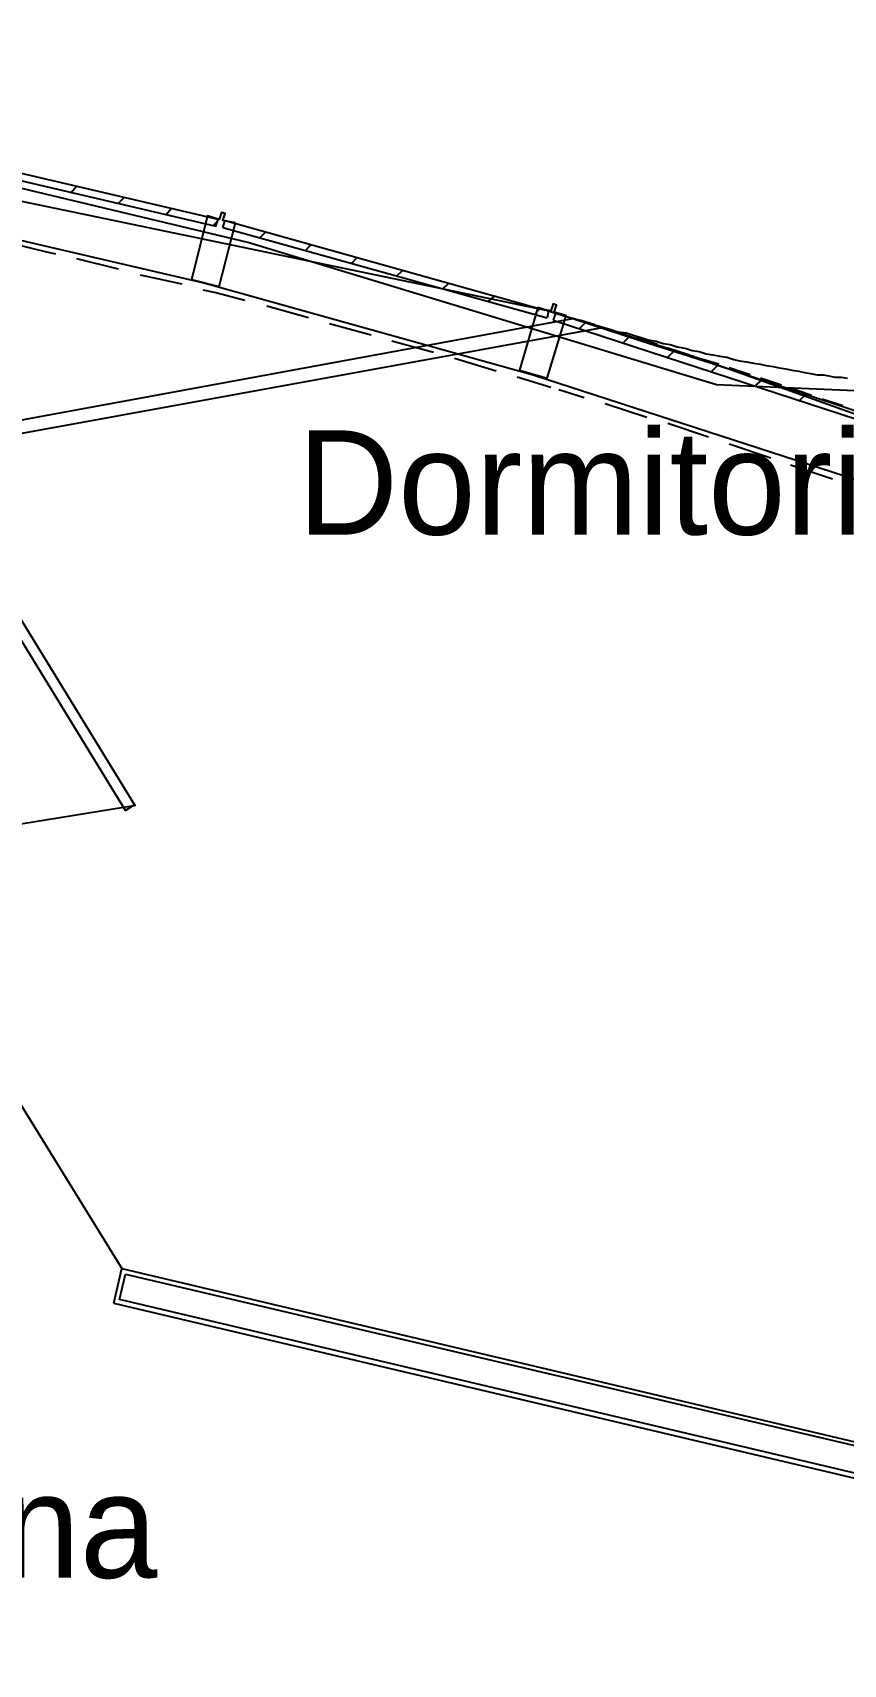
# Model space of a CAD drawing. Header units: feet. Extents: x -84 to 198, y -22 to 181.
# Drawn here: x 112.05 to 121.38, y 140.78 to 159.55 of the extents above; entities that cross this region are included whole.
import ezdxf
from ezdxf.enums import TextEntityAlignment as Align

# ---------------------------------------------------------------- set-up
doc = ezdxf.new("R2010")
doc.units = ezdxf.units.FT
for name, color, linetype in [('A-AREA-UNIDAD', 30, 'CONTINUOUS'), ('A-LINEA', 7, 'CONTINUOUS'), ('A-NOMBRE-ESPACIO', 2, 'CONTINUOUS')]:
    doc.layers.add(name, color=color, linetype=linetype)

msp = doc.modelspace()

# ---------------------------------------------------------------- linework, layer by layer
at = {"layer": 'A-AREA-UNIDAD'}
msp.add_lwpolyline([(135.76, 140.7822), (133.04, 146.2222), (130.72, 150.2222), (128.608, 153.3689), (127.12, 154.8089), (125.84, 155.2178), (123.008, 155.1822), (122.752, 155.3778), (119.92, 155.5022), (114.528, 157.1378), (110.368, 158.1333)], dxfattribs=at)
at = {"layer": 'A-LINEA'}
for p, q in [((117.9592, 156.3547), (102.5812, 159.5525)), ((112.4933, 157.7111), (112.56, 157.7911)), ((110.4267, 157.5111), (114.04, 156.6711)), ((113.04, 157.5911), (113.1067, 157.6578)), ((113.5867, 157.4578), (113.6533, 157.5378)), ((114.1333, 157.3378), (114.1733, 157.3778)), ((114.24, 157.3111), (117.9733, 156.2711)), ((114.6667, 157.1911), (114.7333, 157.2578)), ((115.1867, 157.0444), (115.2533, 157.1111)), ((113.04, 156.8311), (112.56, 156.9511)), ((115.72, 156.8978), (115.7867, 156.9644)), ((113.7733, 156.6578), (113.2933, 156.7644)), ((116.24, 156.7511), (116.3067, 156.8178)), ((114.04, 156.6711), (117.8133, 155.6178)), ((116.7733, 156.6044), (116.84, 156.6711)), ((115.2267, 156.2711), (114.7467, 156.4044)), ((117.2933, 156.4578), (117.3733, 156.5244)), ((117.8267, 156.3111), (117.8933, 156.3778)), ((118.2654, 156.262), (36.6895, 141.2395)), ((118.2654, 156.262), (36.6895, 141.2395)), ((115.9467, 156.0711), (115.4667, 156.2044)), ((119.6678, 155.8221), (117.9592, 156.3547)), ((118.04, 156.2444), (121.72, 155.0444)), ((118.52, 156.1911), (118.3467, 156.2444)), ((118.3467, 156.1511), (118.4133, 156.2178)), ((118.6048, 156.158), (36.6897, 141.24)), ((118.6048, 156.158), (36.6897, 141.24)), ((116.6667, 155.8711), (116.1867, 156.0044)), ((118.88, 156.0711), (118.64, 156.1511)), ((118.8533, 155.9911), (118.92, 156.0578)), ((119.24, 155.9644), (119, 156.0444)), ((117.3867, 155.6578), (116.9067, 155.8044)), ((119.6, 155.8444), (119.36, 155.9244)), ((119.36, 155.8178), (119.4267, 155.8844)), ((124.8383, 153.9785), (119.6761, 155.8195)), ((119.9467, 155.7378), (119.72, 155.8044)), ((117.8133, 155.6178), (121.5467, 154.4044)), ((119.8667, 155.6578), (119.9333, 155.7244)), ((120.3067, 155.6178), (120.0667, 155.6978)), ((118.0133, 155.4711), (117.6267, 155.5911)), ((118.4, 155.3511), (118.1067, 155.4444)), ((120.3733, 155.4978), (120.44, 155.5511)), ((120.6667, 155.4978), (120.4267, 155.5778)), ((121.0133, 155.3778), (120.7867, 155.4578)), ((119.12, 155.1244), (118.64, 155.2844)), ((120.88, 155.3244), (120.9467, 155.3911)), ((121.3733, 155.2578), (121.1333, 155.3378)), ((119.8267, 154.8978), (119.36, 155.0578)), ((120.5467, 154.6578), (120.0667, 154.8178)), ((121.2533, 154.4178), (120.7733, 154.5778)), ((111.101, 150.3205), (113.2418, 150.6669)), ((113.0839, 145.3322), (110.979, 148.7417)), ((112.9867, 144.9378), (113.08, 145.3378)), ((113.08, 145.3378), (122.7733, 143.0444)), ((113.0533, 144.9778), (113.12, 145.2711)), ((113.12, 145.2711), (122.8133, 142.9911)), ((112.9867, 144.9378), (125.96, 141.8711)), ((112.9867, 144.9378), (127.84, 141.4311)), ((127.8533, 141.4844), (113.0533, 144.9778))]:
    msp.add_line(p, q, dxfattribs=at)
for points in [[(110.4, 158.2044), (114.16, 157.3244), (114.1867, 157.4044), (110.4133, 158.2844), (110.4, 158.2044)], [(114.3867, 157.3644), (114.24, 157.3911), (114.2667, 157.4711), (114.2267, 157.4844), (114.2, 157.4044), (114.0667, 157.4444), (113.88, 156.7111), (114.2, 156.6311), (114.3867, 157.3644)], [(114.24, 157.3111), (114.2667, 157.3911), (117.88, 156.3778), (117.9867, 156.3511), (117.9867, 156.3511), (117.9733, 156.2711)], [(112.32, 157.0044), (112.2, 157.0311), (111.8267, 157.1244)], [(114.4933, 156.4711), (114.1467, 156.5644), (114.0133, 156.5911)], [(118.1867, 156.2844), (118.1867, 156.2978), (118.0533, 156.3378), (118.0533, 156.3378), (118.08, 156.4178), (118.04, 156.4311), (118.0133, 156.3511), (117.9467, 156.3644), (117.8667, 156.3911), (117.6533, 155.6711), (117.9733, 155.5778), (118.1867, 156.2844)], [(119.8533, 155.7511), (119.0533, 156.0044), (118.0667, 156.3244), (118.0667, 156.3244), (118.04, 156.2444)], [(118.2533, 156.2711), (118.3467, 156.2444), (118.44, 156.2178), (118.52, 156.1911), (118.6133, 156.1644), (118.7067, 156.1378), (118.7867, 156.1111), (118.88, 156.0978), (118.96, 156.0711), (119.0533, 156.0444), (119.1333, 156.0178), (119.2267, 156.0044), (119.3067, 155.9778), (119.3867, 155.9644), (119.4667, 155.9378), (119.56, 155.9244), (119.64, 155.8978), (119.72, 155.8844), (119.8, 155.8578), (119.88, 155.8444), (119.96, 155.8311), (120.04, 155.8178), (120.12, 155.7911), (120.1867, 155.7778), (120.2667, 155.7644), (120.3467, 155.7511), (120.4267, 155.7378), (120.4933, 155.7244), (120.5733, 155.7111), (120.64, 155.6978), (120.72, 155.6844), (120.7867, 155.6711), (120.8667, 155.6578), (120.9333, 155.6444), (121, 155.6311), (121.08, 155.6178), (121.1467, 155.6178), (121.2133, 155.6044), (121.28, 155.5911), (121.36, 155.5911), (121.4267, 155.5778)], [(121.72, 155.0444), (121.7467, 155.0978), (121.7467, 155.1244), (119.8533, 155.7511)], [(111.7467, 153.0844), (113.2267, 150.6711), (113.12, 150.6044), (111.64, 153.0178), (111.7467, 153.0844)]]:
    msp.add_lwpolyline(points, dxfattribs=at)

# ---------------------------------------------------------------- texts
at = {"layer": 'A-NOMBRE-ESPACIO'}
for s, p in [('Dormitorio', (118.8, 153.7778)), ('Cocina', (110.992, 141.7778))]:
    msp.add_text(s, height=1.2, dxfattribs=at).set_placement(p, align=Align.CENTER)

doc.saveas('drawing.dxf')
